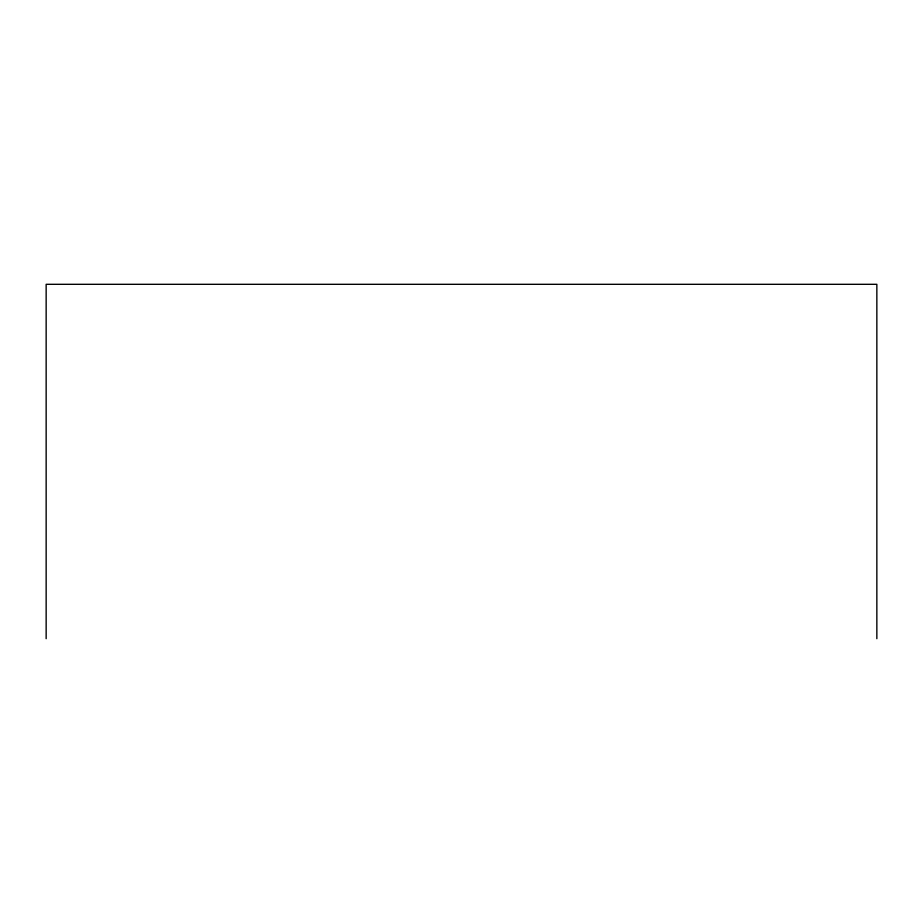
<?xml version="1.0" encoding="UTF-8"?>
<svg xmlns="http://www.w3.org/2000/svg" width="923" height="923" viewBox="0 0 923 923"><rect width="100%" height="100%" fill="white"/><g stroke="black" fill="none" stroke-linecap="round" stroke-linejoin="round"><path stroke-width="1.38" d="M876.85 638.693L876.85 284.307L46.15 284.307L46.15 638.693"/></g></svg>
